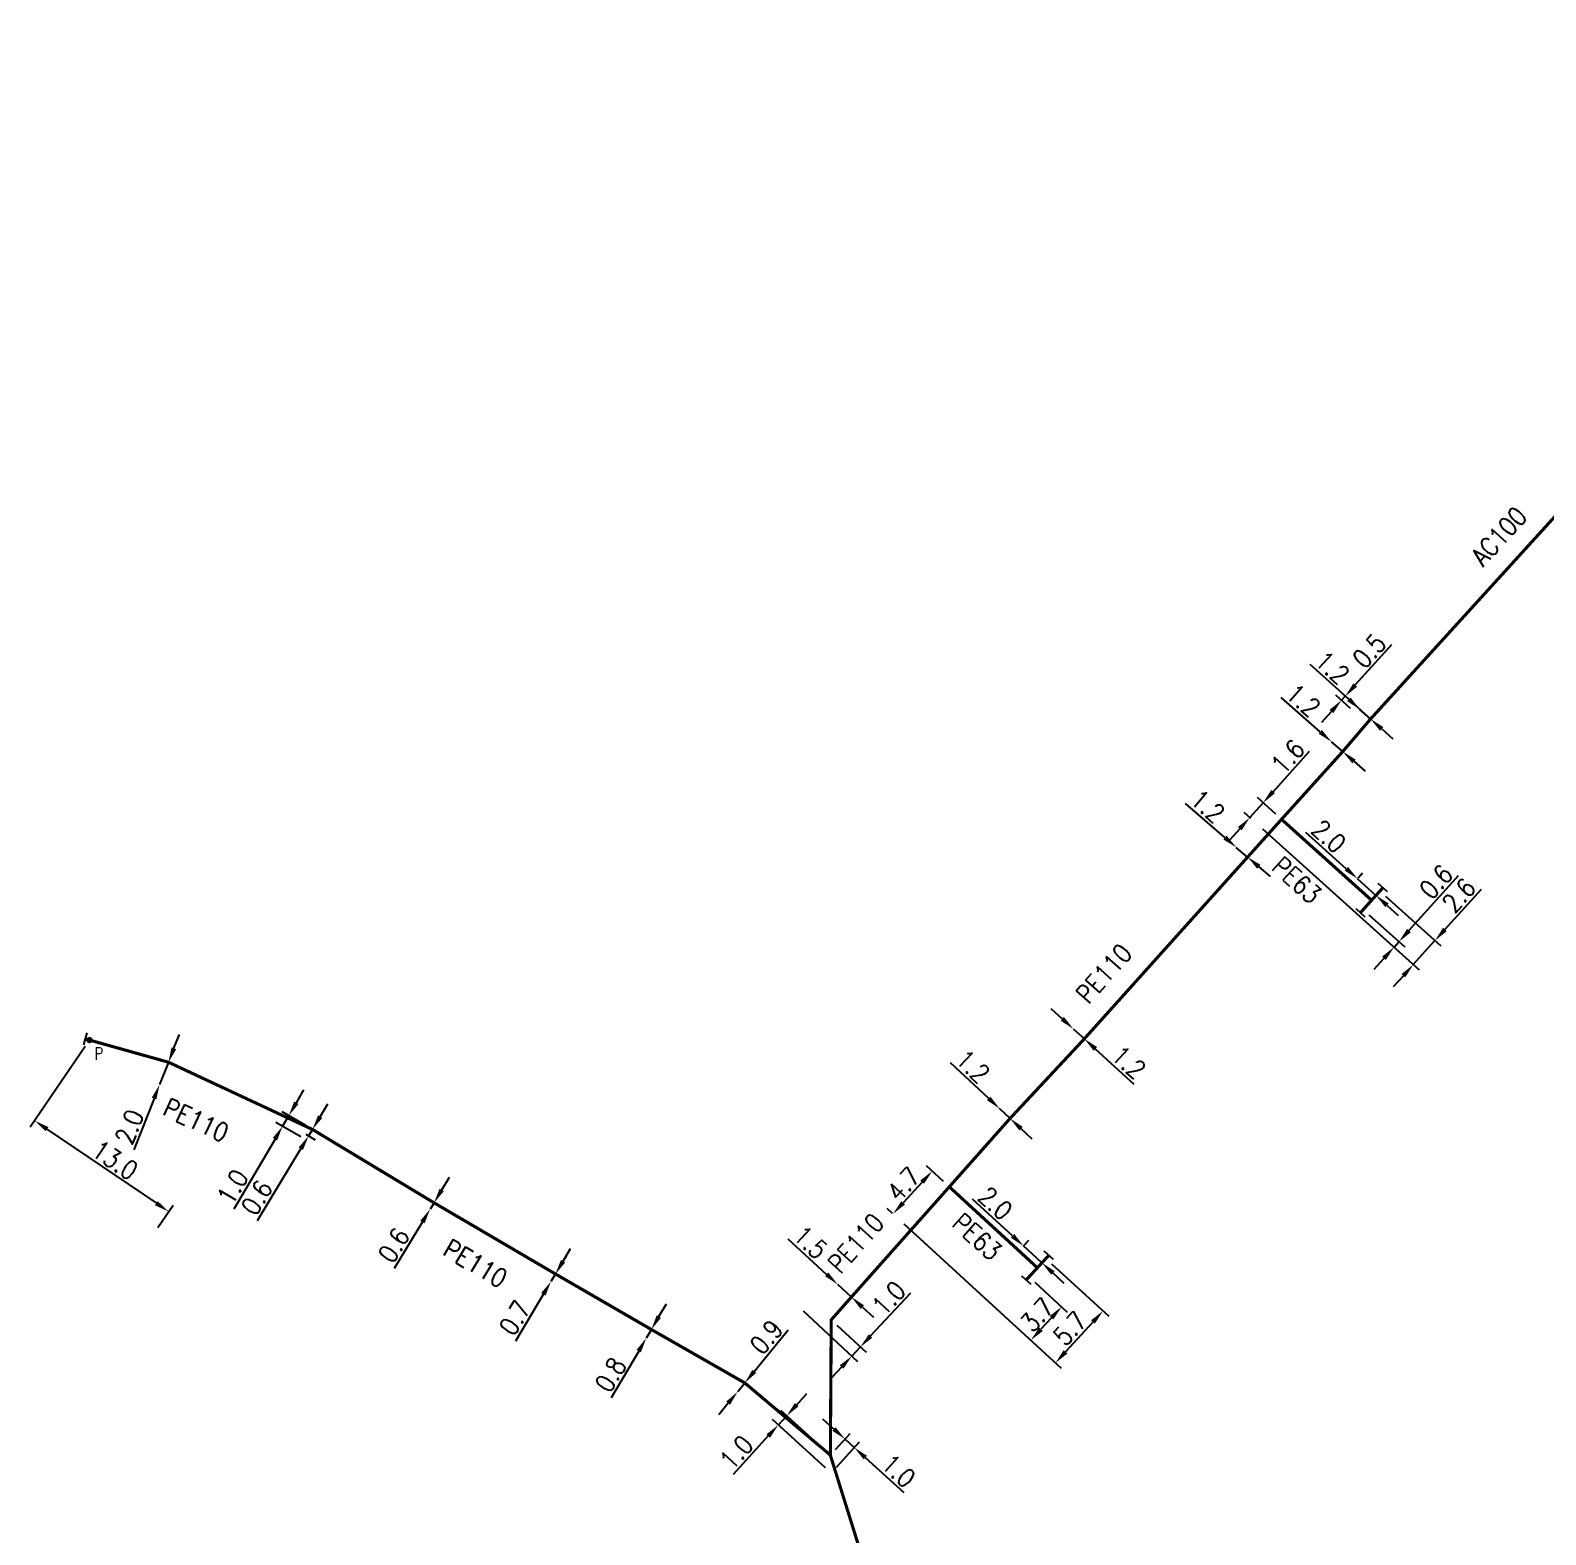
# Model space of a CAD drawing. Header units: millimetres. Extents: x 107999 to 109004, y 120010 to 121005.
# Drawn here: x 108585 to 108706.6, y 120662 to 120782.9 of the extents above; entities that cross this region are included whole.
import ezdxf
from ezdxf.enums import TextEntityAlignment as Align

# ---------------------------------------------------------------- set-up
doc = ezdxf.new("R2010")
doc.units = ezdxf.units.MM
doc.header["$PDMODE"] = 34
doc.linetypes.add('L_25_AP', pattern=[2000, 1000, 1000])
doc.linetypes.add('L_25_PE', pattern=[2000, 1000, 1000])
doc.layers.get('0').update_dxf_attribs({"linetype": 'CONTINUOUS'})
doc.layers.get('Defpoints').update_dxf_attribs({"linetype": 'CONTINUOUS'})
for name, color, linetype in [('L_150', 1, 'CONTINUOUS'), ('L_300', 7, 'CONTINUOUS'), ('L_340', 7, 'CONTINUOUS')]:
    doc.layers.add(name, color=color, linetype=linetype)
doc.styles.add('G_ROMANS', font='ROMANS.SHX', dxfattribs={"width": 0.75})
doc.styles.get("Standard").update_dxf_attribs({"font": 'romans.shx', "width": 0.85})
doc.dimstyles.get("Standard").update_dxf_attribs({"dimtxt": 1.5, "dimasz": 1.2, "dimexe": 0.625, "dimexo": 0.625, "dimgap": 0.25, "dimtad": 1, "dimdec": 1, "dimzin": 0, "dimdsep": 46, "dimtxsty": 'Standard', "dimcen": -0.5, "dimadec": 0, "dimazin": 0, "dimtfac": 1, "dimtdec": 1, "dimtmove": 0, "dimatfit": 3, "dimfxl": 0, "dimtolj": 1, "dimtzin": 0, "dimarcsym": 0})

# ---------------------------------------------------------------- blocks, each defined once
blk = doc.blocks.new('L_340_07')
at = {"color": 0, "linetype": 'Continuous', "const_width": 0.25, "flags": 128}
blk.add_lwpolyline([(0, 0), (0.35, 0)], dxfattribs=at)
at = {"color": 0, "linetype": 'Continuous', "flags": 128}
blk.add_lwpolyline([(0.35, -0.5), (0.35, 0.5)], dxfattribs=at)
at = {"color": 0, "linetype": 'Continuous', "width": 0.75, "flags": 3}
for tag, p in [('DEF_LEG', (0.72, -3.47)), ('DEF_COUP', (0.72, -5.97)), ('DEF_TYPE', (0.72, -8.47))]:
    blk.add_attdef(tag, text='', height=1.2, dxfattribs=at).set_placement(p, align=Align.MIDDLE)
blk = doc.blocks.new('*D33')
at = {"layer": 'Defpoints', "color": 0, "linetype": 'Continuous', "transparency": 16777216}
for p in [(108606.58, 120694.54), (108607.33, 120694.08), (108607.64, 120694.6)]:
    blk.add_point(p, dxfattribs=at)
at = {"layer": 'L_150', "color": 0, "linetype": 'Continuous', "lineweight": -2, "transparency": 16777216}
for p, q in [((108608.26, 120695.62), (108608.88, 120696.65)), ((108607.11, 120694.21), (108607.87, 120693.76)), ((108607.64, 120694.6), (108607.33, 120694.08)), ((108606.71, 120693.06), (108603.21, 120687.26))]:
    blk.add_line(p, q, dxfattribs=at)
at = {"layer": 'L_150', "color": 0, "linetype": 'Continuous', "transparency": 16777216}
for points in [[(108608.09, 120695.73), (108608.43, 120695.52), (108607.64, 120694.6)], [(108606.54, 120693.16), (108606.88, 120692.95), (108607.33, 120694.08)]]:
    blk.add_solid(points, dxfattribs=at)
at = {"layer": 'L_150', "color": 0, "linetype": 'Continuous', "transparency": 16777216, "insert": (108603.18, 120689.13), "char_height": 1.5, "attachment_point": 5, "rotation": 58.9015}
blk.add_mtext('\\A1;0.6', dxfattribs=at)
blk = doc.blocks.new('*D34')
at = {"layer": 'Defpoints', "color": 0, "linetype": 'Continuous', "transparency": 16777216}
for p in [(108617.4, 120688.71), (108617.09, 120688.2), (108617.09, 120688.2)]:
    blk.add_point(p, dxfattribs=at)
at = {"layer": 'L_150', "color": 0, "linetype": 'Continuous', "lineweight": -2, "transparency": 16777216}
for p, q in [((108618.02, 120689.74), (108618.64, 120690.76)), ((108617.4, 120688.71), (108617.09, 120688.2)), ((108616.47, 120687.17), (108614.21, 120683.42))]:
    blk.add_line(p, q, dxfattribs=at)
at = {"layer": 'L_150', "color": 0, "linetype": 'Continuous', "transparency": 16777216}
for points in [[(108617.85, 120689.84), (108618.19, 120689.63), (108617.4, 120688.71)], [(108616.3, 120687.27), (108616.64, 120687.06), (108617.09, 120688.2)]]:
    blk.add_solid(points, dxfattribs=at)
at = {"layer": 'L_150', "color": 0, "linetype": 'Continuous', "transparency": 16777216, "insert": (108614.18, 120685.3), "char_height": 1.5, "attachment_point": 5, "rotation": 58.9015}
blk.add_mtext('\\A1;0.6', dxfattribs=at)
blk = doc.blocks.new('*D35')
at = {"layer": 'Defpoints', "color": 0, "linetype": 'Continuous', "transparency": 16777216}
for p in [(108627.15, 120682.99), (108626.79, 120682.38), (108626.79, 120682.38)]:
    blk.add_point(p, dxfattribs=at)
at = {"layer": 'L_150', "color": 0, "linetype": 'Continuous', "lineweight": -2, "transparency": 16777216}
for p, q in [((108627.76, 120684.02), (108628.37, 120685.05)), ((108627.15, 120682.99), (108626.79, 120682.38)), ((108626.17, 120681.35), (108623.94, 120677.6))]:
    blk.add_line(p, q, dxfattribs=at)
at = {"layer": 'L_150', "color": 0, "linetype": 'Continuous', "transparency": 16777216}
for points in [[(108627.59, 120684.12), (108627.93, 120683.91), (108627.15, 120682.99)], [(108626, 120681.46), (108626.35, 120681.25), (108626.79, 120682.38)]]:
    blk.add_solid(points, dxfattribs=at)
at = {"layer": 'L_150', "color": 0, "linetype": 'Continuous', "transparency": 16777216, "insert": (108623.89, 120679.47), "char_height": 1.5, "attachment_point": 5, "rotation": 59.2263}
blk.add_mtext('\\A1;0.7', dxfattribs=at)
blk = doc.blocks.new('*D36')
at = {"layer": 'Defpoints', "color": 0, "linetype": 'Continuous', "transparency": 16777216}
for p in [(108634.44, 120677.84), (108634.44, 120677.84), (108634.85, 120678.53)]:
    blk.add_point(p, dxfattribs=at)
at = {"layer": 'L_150', "color": 0, "linetype": 'Continuous', "lineweight": -2, "transparency": 16777216}
for p, q in [((108635.45, 120679.57), (108636.06, 120680.6)), ((108634.85, 120678.53), (108634.44, 120677.84)), ((108633.84, 120676.8), (108631.63, 120673.03))]:
    blk.add_line(p, q, dxfattribs=at)
at = {"layer": 'L_150', "color": 0, "linetype": 'Continuous', "transparency": 16777216}
for points in [[(108635.28, 120679.67), (108635.62, 120679.46), (108634.85, 120678.53)], [(108633.66, 120676.9), (108634.01, 120676.7), (108634.44, 120677.84)]]:
    blk.add_solid(points, dxfattribs=at)
at = {"layer": 'L_150', "color": 0, "linetype": 'Continuous', "transparency": 16777216, "insert": (108631.57, 120674.9), "char_height": 1.5, "attachment_point": 5, "rotation": 59.6732}
blk.add_mtext('\\A1;0.8', dxfattribs=at)
blk = doc.blocks.new('*D37')
at = {"layer": 'Defpoints', "color": 0, "linetype": 'Continuous', "transparency": 16777216}
for p in [(108642.35, 120674.24), (108642.35, 120674.24), (108641.78, 120673.54)]:
    blk.add_point(p, dxfattribs=at)
at = {"layer": 'L_150', "color": 0, "linetype": 'Continuous', "lineweight": -2, "transparency": 16777216}
for p, q in [((108643.11, 120675.16), (108645.84, 120678.5)), ((108641.78, 120673.54), (108642.35, 120674.24)), ((108641.02, 120672.61), (108640.26, 120671.68))]:
    blk.add_line(p, q, dxfattribs=at)
at = {"layer": 'L_150', "color": 0, "linetype": 'Continuous', "transparency": 16777216}
for points in [[(108642.96, 120675.29), (108643.26, 120675.04), (108642.35, 120674.24)], [(108640.86, 120672.74), (108641.17, 120672.49), (108641.78, 120673.54)]]:
    blk.add_solid(points, dxfattribs=at)
at = {"layer": 'L_150', "color": 0, "linetype": 'Continuous', "transparency": 16777216, "insert": (108644.08, 120677.93), "char_height": 1.5, "attachment_point": 5, "rotation": 50.6276}
blk.add_mtext('\\A1;0.9', dxfattribs=at)
blk = doc.blocks.new('*D38')
at = {"layer": 'Defpoints', "color": 0, "linetype": 'Continuous', "transparency": 16777216}
for p in [(108645.04, 120670.86), (108649.58, 120668.09), (108649.28, 120667.01)]:
    blk.add_point(p, dxfattribs=at)
at = {"layer": 'L_150', "color": 0, "linetype": 'Continuous', "lineweight": -2, "transparency": 16777216}
for p, q in [((108646.52, 120672.49), (108647.33, 120673.38)), ((108645.72, 120671.6), (108645.04, 120670.86)), ((108649.12, 120668.51), (108645.25, 120672.02)), ((108648.82, 120667.43), (108644.58, 120671.29)), ((108644.23, 120669.98), (108641.41, 120666.88))]:
    blk.add_line(p, q, dxfattribs=at)
at = {"layer": 'L_150', "color": 0, "linetype": 'Continuous', "transparency": 16777216}
for points in [[(108646.37, 120672.63), (108646.67, 120672.36), (108645.72, 120671.6)], [(108644.09, 120670.11), (108644.38, 120669.84), (108645.04, 120670.86)]]:
    blk.add_solid(points, dxfattribs=at)
at = {"layer": 'L_150', "color": 0, "linetype": 'Continuous', "transparency": 16777216, "insert": (108641.68, 120668.66), "char_height": 1.5, "attachment_point": 5, "rotation": 47.6964}
blk.add_mtext('\\A1;1.0', dxfattribs=at)
blk = doc.blocks.new('*D96')
at = {"layer": 'Defpoints', "color": 0, "linetype": 'Continuous', "transparency": 16777216}
for p in [(108589.74, 120701.78), (108596.1, 120688), (108594.88, 120686.2)]:
    blk.add_point(p, dxfattribs=at)
at = {"layer": 'L_300', "color": 0, "linetype": 'Continuous', "lineweight": -2, "transparency": 16777216}
for p, q in [((108589.39, 120701.26), (108584.99, 120694.78)), ((108586.33, 120694.62), (108595.11, 120688.67)), ((108595.23, 120686.72), (108596.45, 120688.52))]:
    blk.add_line(p, q, dxfattribs=at)
at = {"layer": 'L_300', "color": 0, "linetype": 'Continuous', "transparency": 16777216}
for points in [[(108586.45, 120694.79), (108586.22, 120694.46), (108585.34, 120695.3)], [(108595.22, 120688.84), (108595, 120688.51), (108596.1, 120688)]]:
    blk.add_solid(points, dxfattribs=at)
at = {"layer": 'L_300', "color": 0, "linetype": 'Continuous', "transparency": 16777216, "insert": (108591.79, 120692.13), "char_height": 1.5, "attachment_point": 5, "rotation": 325.865}
blk.add_mtext('\\A1;13.0', dxfattribs=at)
blk = doc.blocks.new('*D97')
at = {"layer": 'Defpoints', "color": 0, "linetype": 'Continuous', "transparency": 16777216}
for p in [(108596.08, 120700), (108595.37, 120698.2), (108595.37, 120698.2)]:
    blk.add_point(p, dxfattribs=at)
at = {"layer": 'L_150', "color": 0, "linetype": 'Continuous', "lineweight": -2, "transparency": 16777216}
for p, q in [((108596.52, 120701.12), (108596.96, 120702.24)), ((108596.08, 120700), (108595.37, 120698.2)), ((108594.93, 120697.08), (108593.3, 120692.96))]:
    blk.add_line(p, q, dxfattribs=at)
at = {"layer": 'L_150', "color": 0, "linetype": 'Continuous', "transparency": 16777216}
for points in [[(108596.33, 120701.19), (108596.71, 120701.05), (108596.08, 120700)], [(108594.74, 120697.15), (108595.11, 120697.01), (108595.37, 120698.2)]]:
    blk.add_solid(points, dxfattribs=at)
at = {"layer": 'L_150', "color": 0, "linetype": 'Continuous', "transparency": 16777216, "insert": (108592.95, 120694.8), "char_height": 1.5, "attachment_point": 5, "rotation": 68.4659}
blk.add_mtext('\\A1;2.0', dxfattribs=at)
blk = doc.blocks.new('*D98')
at = {"layer": 'Defpoints', "color": 0, "linetype": 'Continuous', "transparency": 16777216}
for p in [(108605.24, 120694.86), (108607.24, 120693.69), (108607.64, 120694.6)]:
    blk.add_point(p, dxfattribs=at)
at = {"layer": 'L_150', "color": 0, "linetype": 'Continuous', "lineweight": -2, "transparency": 16777216}
for p, q in [((108606.35, 120696.74), (108606.95, 120697.78)), ((108607.1, 120694.91), (108605.2, 120696.02)), ((108606.7, 120694.01), (108604.7, 120695.17)), ((108605.74, 120695.71), (108605.24, 120694.86)), ((108604.64, 120693.82), (108601.34, 120688.19))]:
    blk.add_line(p, q, dxfattribs=at)
at = {"layer": 'L_150', "color": 0, "linetype": 'Continuous', "transparency": 16777216}
for points in [[(108606.17, 120696.84), (108606.52, 120696.64), (108605.74, 120695.71)], [(108604.46, 120693.92), (108604.81, 120693.72), (108605.24, 120694.86)]]:
    blk.add_solid(points, dxfattribs=at)
at = {"layer": 'L_150', "color": 0, "linetype": 'Continuous', "transparency": 16777216, "insert": (108601.24, 120689.99), "char_height": 1.5, "attachment_point": 5, "rotation": 59.6789}
blk.add_mtext('\\A1;1.0', dxfattribs=at)
blk = doc.blocks.new('*D492')
at = {"layer": 'Defpoints', "color": 0, "linetype": 'Continuous', "transparency": 16777216}
for p in [(108690.25, 120729.07), (108691.44, 120728.01), (108692.59, 120727.57)]:
    blk.add_point(p, dxfattribs=at)
at = {"layer": 'L_150', "color": 0, "linetype": 'Continuous', "lineweight": -2, "transparency": 16777216}
for p, q in [((108691.36, 120730.3), (108694.29, 120733.54)), ((108690.97, 120728.42), (108689.79, 120729.49)), ((108692.12, 120727.99), (108690.09, 120729.82)), ((108690.25, 120729.07), (108690.56, 120729.4)), ((108689.45, 120728.18), (108688.65, 120727.29))]:
    blk.add_line(p, q, dxfattribs=at)
at = {"layer": 'L_150', "color": 0, "linetype": 'Continuous', "transparency": 16777216}
for points in [[(108691.21, 120730.43), (108691.51, 120730.16), (108690.56, 120729.4)], [(108689.3, 120728.31), (108689.6, 120728.04), (108690.25, 120729.07)]]:
    blk.add_solid(points, dxfattribs=at)
at = {"layer": 'L_150', "color": 0, "linetype": 'Continuous', "transparency": 16777216, "insert": (108692.48, 120733.03), "char_height": 1.5, "attachment_point": 5, "rotation": 47.9718}
blk.add_mtext('\\A1;0.5', dxfattribs=at)
blk = doc.blocks.new('*D493')
at = {"layer": 'Defpoints', "color": 0, "linetype": 'Continuous', "transparency": 16777216}
for p in [(108691.73, 120728.34), (108691.73, 120728.34), (108692.59, 120727.57)]:
    blk.add_point(p, dxfattribs=at)
at = {"layer": 'L_150', "color": 0, "linetype": 'Continuous', "lineweight": -2, "transparency": 16777216}
for p, q in [((108690.84, 120729.15), (108687.73, 120731.95)), ((108692.59, 120727.57), (108691.73, 120728.34)), ((108693.48, 120726.77), (108694.37, 120725.97))]:
    blk.add_line(p, q, dxfattribs=at)
at = {"layer": 'L_150', "color": 0, "linetype": 'Continuous', "transparency": 16777216}
for points in [[(108690.98, 120729.29), (108690.71, 120729), (108691.73, 120728.34)], [(108693.61, 120726.92), (108693.35, 120726.62), (108692.59, 120727.57)]]:
    blk.add_solid(points, dxfattribs=at)
at = {"layer": 'L_150', "color": 0, "linetype": 'Continuous', "transparency": 16777216, "insert": (108689.51, 120731.69), "char_height": 1.5, "attachment_point": 5, "rotation": 317.9718}
blk.add_mtext('\\A1;1.2', dxfattribs=at)
blk = doc.blocks.new('*D494')
at = {"layer": 'Defpoints', "color": 0, "linetype": 'Continuous', "transparency": 16777216}
for p in [(108689.45, 120725.74), (108689.45, 120725.74), (108690.35, 120724.95)]:
    blk.add_point(p, dxfattribs=at)
at = {"layer": 'L_150', "color": 0, "linetype": 'Continuous', "lineweight": -2, "transparency": 16777216}
for p, q in [((108688.55, 120726.53), (108685.4, 120729.3)), ((108690.35, 120724.95), (108689.45, 120725.74)), ((108691.26, 120724.16), (108692.16, 120723.37))]:
    blk.add_line(p, q, dxfattribs=at)
at = {"layer": 'L_150', "color": 0, "linetype": 'Continuous', "transparency": 16777216}
for points in [[(108688.68, 120726.69), (108688.42, 120726.38), (108689.45, 120725.74)], [(108691.39, 120724.31), (108691.13, 120724.01), (108690.35, 120724.95)]]:
    blk.add_solid(points, dxfattribs=at)
at = {"layer": 'L_150', "color": 0, "linetype": 'Continuous', "transparency": 16777216, "insert": (108687.18, 120729.06), "char_height": 1.5, "attachment_point": 5, "rotation": 318.7546}
blk.add_mtext('\\A1;1.2', dxfattribs=at)
blk = doc.blocks.new('*D495')
at = {"layer": 'Defpoints', "color": 0, "linetype": 'Continuous', "transparency": 16777216}
for p in [(108682.89, 120719.65), (108683.44, 120719.16), (108685.44, 120719.51)]:
    blk.add_point(p, dxfattribs=at)
at = {"layer": 'L_150', "color": 0, "linetype": 'Continuous', "lineweight": -2, "transparency": 16777216}
for p, q in [((108684.76, 120721.73), (108687.69, 120724.98)), ((108682.89, 120719.65), (108683.96, 120720.84)), ((108684.98, 120719.92), (108683.5, 120721.26)), ((108682.98, 120719.58), (108682.43, 120720.07)), ((108682.09, 120718.76), (108681.29, 120717.87))]:
    blk.add_line(p, q, dxfattribs=at)
at = {"layer": 'L_150', "color": 0, "linetype": 'Continuous', "transparency": 16777216}
for points in [[(108684.62, 120721.87), (108684.91, 120721.6), (108683.96, 120720.84)], [(108681.94, 120718.89), (108682.24, 120718.63), (108682.89, 120719.65)]]:
    blk.add_solid(points, dxfattribs=at)
at = {"layer": 'L_150', "color": 0, "linetype": 'Continuous', "transparency": 16777216, "insert": (108685.95, 120724.54), "char_height": 1.5, "attachment_point": 5, "rotation": 48.018}
blk.add_mtext('\\A1;1.6', dxfattribs=at)
blk = doc.blocks.new('*D496')
at = {"layer": 'Defpoints', "color": 0, "linetype": 'Continuous', "transparency": 16777216}
for p in [(108683.44, 120719.16), (108693.34, 120713.75), (108696.02, 120707.84)]:
    blk.add_point(p, dxfattribs=at)
at = {"layer": 'L_340', "color": 0, "linetype": 'Continuous', "lineweight": -2, "transparency": 16777216}
for p, q in [((108683.9, 120718.74), (108696.48, 120707.42)), ((108693.8, 120713.33), (108698.22, 120709.35)), ((108698.56, 120710.66), (108701.49, 120713.91)), ((108696.02, 120707.84), (108697.76, 120709.77)), ((108695.22, 120706.95), (108694.41, 120706.05))]:
    blk.add_line(p, q, dxfattribs=at)
at = {"layer": 'L_340', "color": 0, "linetype": 'Continuous', "transparency": 16777216}
for points in [[(108698.41, 120710.8), (108698.71, 120710.53), (108697.76, 120709.77)], [(108695.07, 120707.08), (108695.37, 120706.81), (108696.02, 120707.84)]]:
    blk.add_solid(points, dxfattribs=at)
at = {"layer": 'L_340', "color": 0, "linetype": 'Continuous', "transparency": 16777216, "insert": (108699.68, 120713.4), "char_height": 1.5, "attachment_point": 5, "rotation": 48.018}
blk.add_mtext('\\A1;2.6', dxfattribs=at)
blk = doc.blocks.new('*D497')
at = {"layer": 'Defpoints', "color": 0, "linetype": 'Continuous', "transparency": 16777216}
for p in [(108681.81, 120717.26), (108681.81, 120717.26), (108682.72, 120716.48)]:
    blk.add_point(p, dxfattribs=at)
at = {"layer": 'L_150', "color": 0, "linetype": 'Continuous', "lineweight": -2, "transparency": 16777216}
for p, q in [((108680.9, 120718.05), (108677.72, 120720.78)), ((108682.72, 120716.48), (108681.81, 120717.26)), ((108683.62, 120715.69), (108684.53, 120714.91))]:
    blk.add_line(p, q, dxfattribs=at)
at = {"layer": 'L_150', "color": 0, "linetype": 'Continuous', "transparency": 16777216}
for points in [[(108681.03, 120718.2), (108680.77, 120717.89), (108681.81, 120717.26)], [(108683.76, 120715.85), (108683.49, 120715.54), (108682.72, 120716.48)]]:
    blk.add_solid(points, dxfattribs=at)
at = {"layer": 'L_150', "color": 0, "linetype": 'Continuous', "transparency": 16777216, "insert": (108679.51, 120720.56), "char_height": 1.5, "attachment_point": 5, "rotation": 319.2384}
blk.add_mtext('\\A1;1.2', dxfattribs=at)
blk = doc.blocks.new('*D498')
at = {"layer": 'Defpoints', "color": 0, "linetype": 'Continuous', "transparency": 16777216}
for p in [(108662.81, 120696.27), (108662.81, 120696.27), (108663.65, 120695.49)]:
    blk.add_point(p, dxfattribs=at)
at = {"layer": 'L_150', "color": 0, "linetype": 'Continuous', "lineweight": -2, "transparency": 16777216}
for p, q in [((108661.93, 120697.09), (108658.87, 120699.96)), ((108663.65, 120695.49), (108662.81, 120696.27)), ((108664.52, 120694.67), (108665.4, 120693.85))]:
    blk.add_line(p, q, dxfattribs=at)
at = {"layer": 'L_150', "color": 0, "linetype": 'Continuous', "transparency": 16777216}
for points in [[(108662.07, 120697.24), (108661.79, 120696.95), (108662.81, 120696.27)], [(108664.66, 120694.81), (108664.39, 120694.52), (108663.65, 120695.49)]]:
    blk.add_solid(points, dxfattribs=at)
at = {"layer": 'L_150', "color": 0, "linetype": 'Continuous', "transparency": 16777216, "insert": (108660.65, 120699.67), "char_height": 1.5, "attachment_point": 5, "rotation": 316.9029}
blk.add_mtext('\\A1;1.2', dxfattribs=at)
blk = doc.blocks.new('*D499')
at = {"layer": 'Defpoints', "color": 0, "linetype": 'Continuous', "transparency": 16777216}
for p in [(108668.72, 120702.68), (108668.72, 120702.68), (108669.61, 120701.88)]:
    blk.add_point(p, dxfattribs=at)
at = {"layer": 'L_150', "color": 0, "linetype": 'Continuous', "lineweight": -2, "transparency": 16777216}
for p, q in [((108667.83, 120703.49), (108666.94, 120704.3)), ((108668.72, 120702.68), (108669.61, 120701.88)), ((108670.49, 120701.07), (108673.59, 120698.25))]:
    blk.add_line(p, q, dxfattribs=at)
at = {"layer": 'L_150', "color": 0, "linetype": 'Continuous', "transparency": 16777216}
for points in [[(108667.97, 120703.64), (108667.7, 120703.34), (108668.72, 120702.68)], [(108670.63, 120701.22), (108670.36, 120700.92), (108669.61, 120701.88)]]:
    blk.add_solid(points, dxfattribs=at)
at = {"layer": 'L_150', "color": 0, "linetype": 'Continuous', "transparency": 16777216, "insert": (108673.16, 120699.99), "char_height": 1.5, "attachment_point": 5, "rotation": 317.702}
blk.add_mtext('\\A1;1.2', dxfattribs=at)
blk = doc.blocks.new('*D500')
at = {"layer": 'Defpoints', "color": 0, "linetype": 'Continuous', "transparency": 16777216}
for p in [(108646.59, 120680.46), (108649.29, 120679.31), (108650.95, 120676.4)]:
    blk.add_point(p, dxfattribs=at)
at = {"layer": 'L_150', "color": 0, "linetype": 'Continuous', "lineweight": -2, "transparency": 16777216}
for p, q in [((108652.45, 120678.01), (108655.67, 120681.47)), ((108647.05, 120680.03), (108651.4, 120675.97)), ((108649.75, 120678.88), (108652.09, 120676.7)), ((108650.95, 120676.4), (108651.63, 120677.13)), ((108650.13, 120675.52), (108649.31, 120674.64))]:
    blk.add_line(p, q, dxfattribs=at)
at = {"layer": 'L_150', "color": 0, "linetype": 'Continuous', "transparency": 16777216}
for points in [[(108652.3, 120678.14), (108652.59, 120677.87), (108651.63, 120677.13)], [(108649.98, 120675.66), (108650.27, 120675.38), (108650.95, 120676.4)]]:
    blk.add_solid(points, dxfattribs=at)
at = {"layer": 'L_150', "color": 0, "linetype": 'Continuous', "transparency": 16777216, "insert": (108653.92, 120681.05), "char_height": 1.5, "attachment_point": 5, "rotation": 46.9967}
blk.add_mtext('\\A1;1.0', dxfattribs=at)
blk = doc.blocks.new('*D501')
at = {"layer": 'Defpoints', "color": 0, "linetype": 'Continuous', "transparency": 16777216}
for p in [(108658.77, 120689.99), (108654.25, 120687.82), (108654.67, 120687.44)]:
    blk.add_point(p, dxfattribs=at)
at = {"layer": 'L_150', "color": 0, "linetype": 'Continuous', "lineweight": -2, "transparency": 16777216}
for p, q in [((108658.31, 120690.41), (108656.94, 120691.67)), ((108656.59, 120690.36), (108655.07, 120688.71)), ((108654.21, 120687.86), (108653.79, 120688.24))]:
    blk.add_line(p, q, dxfattribs=at)
at = {"layer": 'L_150', "color": 0, "linetype": 'Continuous', "transparency": 16777216}
for points in [[(108656.44, 120690.5), (108656.73, 120690.23), (108657.4, 120691.25)], [(108654.92, 120688.84), (108655.21, 120688.57), (108654.25, 120687.82)]]:
    blk.add_solid(points, dxfattribs=at)
at = {"layer": 'L_150', "color": 0, "linetype": 'Continuous', "transparency": 16777216, "insert": (108655.09, 120690.21), "char_height": 1.5, "attachment_point": 5, "rotation": 47.4433}
blk.add_mtext('\\A1;4.7', dxfattribs=at)
blk = doc.blocks.new('*D502')
at = {"layer": 'Defpoints', "color": 0, "linetype": 'Continuous', "transparency": 16777216}
for p in [(108654.67, 120687.44), (108666.52, 120684.23), (108667.29, 120675.85)]:
    blk.add_point(p, dxfattribs=at)
at = {"layer": 'L_340', "color": 0, "linetype": 'Continuous', "lineweight": -2, "transparency": 16777216}
for p, q in [((108655.13, 120687.01), (108667.75, 120675.43)), ((108666.98, 120683.81), (108671.57, 120679.59)), ((108670.3, 120679.13), (108668.1, 120676.74))]:
    blk.add_line(p, q, dxfattribs=at)
at = {"layer": 'L_340', "color": 0, "linetype": 'Continuous', "transparency": 16777216}
for points in [[(108670.15, 120679.27), (108670.45, 120679), (108671.11, 120680.02)], [(108667.95, 120676.87), (108668.25, 120676.6), (108667.29, 120675.85)]]:
    blk.add_solid(points, dxfattribs=at)
at = {"layer": 'L_340', "color": 0, "linetype": 'Continuous', "transparency": 16777216, "insert": (108668.46, 120678.61), "char_height": 1.5, "attachment_point": 5, "rotation": 47.4433}
blk.add_mtext('\\A1;5.7', dxfattribs=at)
blk = doc.blocks.new('*D503')
at = {"layer": 'Defpoints', "color": 0, "linetype": 'Continuous', "transparency": 16777216}
for p in [(108654.67, 120687.44), (108665.17, 120682.76), (108665.32, 120677.67)]:
    blk.add_point(p, dxfattribs=at)
at = {"layer": 'L_340', "color": 0, "linetype": 'Continuous', "lineweight": -2, "transparency": 16777216}
for p, q in [((108655.13, 120687.01), (108665.78, 120677.24)), ((108665.63, 120682.34), (108668.24, 120679.93)), ((108666.97, 120679.47), (108666.13, 120678.55))]:
    blk.add_line(p, q, dxfattribs=at)
at = {"layer": 'L_340', "color": 0, "linetype": 'Continuous', "transparency": 16777216}
for points in [[(108666.83, 120679.61), (108667.12, 120679.33), (108667.78, 120680.35)], [(108665.98, 120678.68), (108666.27, 120678.41), (108665.32, 120677.67)]]:
    blk.add_solid(points, dxfattribs=at)
at = {"layer": 'L_340', "color": 0, "linetype": 'Continuous', "transparency": 16777216, "insert": (108665.83, 120679.71), "char_height": 1.5, "attachment_point": 5, "rotation": 47.4433}
blk.add_mtext('\\A1;3.7', dxfattribs=at)
blk = doc.blocks.new('*D504')
at = {"layer": 'Defpoints', "color": 0, "linetype": 'Continuous', "transparency": 16777216}
for p in [(108664.73, 120685.24), (108664.37, 120684.85), (108665.84, 120683.49)]:
    blk.add_point(p, dxfattribs=at)
at = {"layer": 'L_150', "color": 0, "linetype": 'Continuous', "lineweight": -2, "transparency": 16777216}
for p, q in [((108663.84, 120686.05), (108660.62, 120689.01)), ((108666.2, 120683.89), (108664.73, 120685.24)), ((108664.79, 120685.31), (108665.15, 120685.7)), ((108666.27, 120683.96), (108666.62, 120684.35)), ((108667.08, 120683.07), (108667.97, 120682.26))]:
    blk.add_line(p, q, dxfattribs=at)
at = {"layer": 'L_150', "color": 0, "linetype": 'Continuous', "transparency": 16777216}
for points in [[(108663.98, 120686.2), (108663.71, 120685.9), (108664.73, 120685.24)], [(108667.22, 120683.22), (108666.95, 120682.93), (108666.2, 120683.89)]]:
    blk.add_solid(points, dxfattribs=at)
at = {"layer": 'L_150', "color": 0, "linetype": 'Continuous', "transparency": 16777216, "insert": (108662.47, 120688.67), "char_height": 1.5, "attachment_point": 5, "rotation": 317.4433}
blk.add_mtext('\\A1;2.0', dxfattribs=at)
blk = doc.blocks.new('*D505')
at = {"layer": 'Defpoints', "color": 0, "linetype": 'Continuous', "transparency": 16777216}
for p in [(108683.44, 120719.16), (108692, 120712.26), (108694.47, 120709.24)]:
    blk.add_point(p, dxfattribs=at)
at = {"layer": 'L_340', "color": 0, "linetype": 'Continuous', "lineweight": -2, "transparency": 16777216}
for p, q in [((108683.9, 120718.74), (108694.93, 120708.82)), ((108695.67, 120710.57), (108699.65, 120715)), ((108692.46, 120711.84), (108695.33, 120709.26)), ((108694.47, 120709.24), (108694.87, 120709.68)), ((108693.66, 120708.34), (108692.86, 120707.45))]:
    blk.add_line(p, q, dxfattribs=at)
at = {"layer": 'L_340', "color": 0, "linetype": 'Continuous', "transparency": 16777216}
for points in [[(108695.52, 120710.71), (108695.82, 120710.44), (108694.87, 120709.68)], [(108693.51, 120708.48), (108693.81, 120708.21), (108694.47, 120709.24)]]:
    blk.add_solid(points, dxfattribs=at)
at = {"layer": 'L_340', "color": 0, "linetype": 'Continuous', "transparency": 16777216, "insert": (108697.85, 120714.49), "char_height": 1.5, "attachment_point": 5, "rotation": 48.018}
blk.add_mtext('\\A1;0.6', dxfattribs=at)
blk = doc.blocks.new('*D506')
at = {"layer": 'Defpoints', "color": 0, "linetype": 'Continuous', "transparency": 16777216}
for p in [(108691.18, 120714.34), (108691.54, 120714.74), (108692.67, 120713.01)]:
    blk.add_point(p, dxfattribs=at)
at = {"layer": 'L_150', "color": 0, "linetype": 'Continuous', "lineweight": -2, "transparency": 16777216}
for p, q in [((108690.64, 120715.54), (108687.4, 120718.46)), ((108693.02, 120713.4), (108691.54, 120714.74)), ((108691.6, 120714.81), (108691.95, 120715.2)), ((108693.09, 120713.47), (108693.44, 120713.86)), ((108693.92, 120712.6), (108694.81, 120711.79))]:
    blk.add_line(p, q, dxfattribs=at)
at = {"layer": 'L_150', "color": 0, "linetype": 'Continuous', "transparency": 16777216}
for points in [[(108690.78, 120715.69), (108690.51, 120715.39), (108691.54, 120714.74)], [(108694.05, 120712.75), (108693.78, 120712.45), (108693.02, 120713.4)]]:
    blk.add_solid(points, dxfattribs=at)
at = {"layer": 'L_150', "color": 0, "linetype": 'Continuous', "transparency": 16777216, "insert": (108689.24, 120718.15), "char_height": 1.5, "attachment_point": 5, "rotation": 318.018}
blk.add_mtext('\\A1;2.0', dxfattribs=at)
blk = doc.blocks.new('*D507')
at = {"layer": 'Defpoints', "color": 0, "linetype": 'Continuous', "transparency": 16777216}
for p in [(108649.81, 120682.15), (108649.81, 120682.15), (108650.91, 120681.14)]:
    blk.add_point(p, dxfattribs=at)
at = {"layer": 'L_150', "color": 0, "linetype": 'Continuous', "lineweight": -2, "transparency": 16777216}
for p, q in [((108648.92, 120682.96), (108645.84, 120685.8)), ((108650.91, 120681.14), (108649.81, 120682.15)), ((108651.79, 120680.32), (108652.67, 120679.51))]:
    blk.add_line(p, q, dxfattribs=at)
at = {"layer": 'L_150', "color": 0, "linetype": 'Continuous', "transparency": 16777216}
for points in [[(108649.06, 120683.11), (108648.79, 120682.82), (108649.81, 120682.15)], [(108651.93, 120680.47), (108651.66, 120680.18), (108650.91, 120681.14)]]:
    blk.add_solid(points, dxfattribs=at)
at = {"layer": 'L_150', "color": 0, "linetype": 'Continuous', "transparency": 16777216, "insert": (108647.62, 120685.53), "char_height": 1.5, "attachment_point": 5, "rotation": 317.3624}
blk.add_mtext('\\A1;1.5', dxfattribs=at)
blk = doc.blocks.new('*D508')
at = {"layer": 'Defpoints', "color": 0, "linetype": 'Continuous', "transparency": 16777216}
for p in [(108649.22, 120668.43), (108651.14, 120669.05), (108649.28, 120667.01)]:
    blk.add_point(p, dxfattribs=at)
at = {"layer": 'L_150', "color": 0, "linetype": 'Continuous', "lineweight": -2, "transparency": 16777216}
for p, q in [((108649.51, 120670.53), (108648.62, 120671.34)), ((108649.64, 120668.89), (108650.82, 120670.19)), ((108649.7, 120667.47), (108651.56, 120669.51)), ((108650.4, 120669.73), (108651.14, 120669.05)), ((108652.02, 120668.24), (108655.12, 120665.43))]:
    blk.add_line(p, q, dxfattribs=at)
at = {"layer": 'L_150', "color": 0, "linetype": 'Continuous', "transparency": 16777216}
for points in [[(108649.64, 120670.68), (108649.38, 120670.39), (108650.4, 120669.73)], [(108652.16, 120668.39), (108651.89, 120668.1), (108651.14, 120669.05)]]:
    blk.add_solid(points, dxfattribs=at)
at = {"layer": 'L_150', "color": 0, "linetype": 'Continuous', "transparency": 16777216, "insert": (108654.69, 120667.17), "char_height": 1.5, "attachment_point": 5, "rotation": 317.6964}
blk.add_mtext('\\A1;1.0', dxfattribs=at)
blk = doc.blocks.new('L_300_12')
at = {"color": 0, "linetype": 'Continuous', "const_width": 0.248, "flags": 128}
blk.add_lwpolyline([(-0.13, 0, 1), (0.13, 0, 1)], format="xyb", close=True, dxfattribs=at)
at = {"linetype": 'Continuous', "style": 'G_ROMANS', "width": 0.75}
blk.add_attdef('P', text='', height=1, dxfattribs=at).set_placement((0, 1.33), align=Align.MIDDLE_CENTER)
at = {"color": 0, "linetype": 'Continuous', "width": 0.75, "flags": 3}
for tag, p in [('DEF_LEG', (0, -5)), ('DEF_COUP', (0, -7.5)), ('DEF_TYPE', (0, -10))]:
    blk.add_attdef(tag, text='', height=1.2, dxfattribs=at).set_placement(p, align=Align.MIDDLE)

msp = doc.modelspace()

# ---------------------------------------------------------------- linework, layer by layer
at = {"layer": 'L_150', "linetype": 'L_25_AP', "const_width": 0.25, "flags": 128}
msp.add_lwpolyline([(108845.37, 120852.25), (108844.86, 120851.6), (108840.34, 120846.16), (108835.76, 120844.46), (108834.88, 120844.13), (108822.8, 120839.47), (108792, 120826.85), (108782.33, 120820.65), (108773.67, 120814.05), (108772.03, 120812.2), (108766.5, 120806.94), (108759.45, 120799.93), (108743.79, 120782.79), (108742.28, 120782.26), (108737.35, 120776.77), (108713.27, 120750.3), (108692.59, 120727.57), (108690.35, 120724.95), (108685.44, 120719.51), (108685.44, 120719.51)], dxfattribs=at)
at = {"layer": 'L_150', "linetype": 'L_25_PE', "const_width": 0.25, "flags": 128}
for points in [[(108649.22, 120668.43), (108649.29, 120679.31), (108650.91, 120681.14), (108658.77, 120689.99), (108663.65, 120695.49), (108669.61, 120701.88), (108682.72, 120716.48), (108685.44, 120719.51)], [(108685.44, 120719.51), (108692.67, 120713.01)], [(108693.34, 120713.75), (108692.67, 120713.01), (108692, 120712.26)], [(108701.25, 120510.8), (108698.85, 120517.86), (108695.19, 120529.89), (108692.15, 120539.08), (108686.32, 120556.74), (108681.23, 120571.99), (108676.66, 120585.15), (108674.06, 120593.37), (108672.08, 120599.63), (108663.92, 120623.46), (108656.76, 120644.27), (108649.22, 120668.43), (108649.22, 120668.43), (108648.65, 120668.93), (108648.13, 120669.36), (108648.13, 120669.36), (108642.35, 120674.24), (108634.85, 120678.53), (108627.15, 120682.99), (108617.4, 120688.71), (108607.64, 120694.6), (108607.64, 120694.6), (108596.08, 120700), (108589.74, 120701.78)], [(108658.77, 120689.99), (108665.84, 120683.49)], [(108666.52, 120684.23), (108665.84, 120683.49), (108665.17, 120682.76)]]:
    msp.add_lwpolyline(points, dxfattribs=at)

# ---------------------------------------------------------------- block references
at = {"layer": 'L_300'}
ref = msp.add_blockref('L_300_12', (108589.74, 120701.78), dxfattribs=dict(at, rotation=214.6268125219008))
ref.add_attrib('P', 'P', dxfattribs={"layer": '0', "linetype": 'Continuous', "height": 1, "style": 'G_ROMANS', "width": 0.75}).set_placement((108590.49, 120700.69), align=Align.MIDDLE_CENTER)
at = {"layer": 'L_340'}
for p, rotation in [((108693.34, 120713.75), 48.01803176921402), ((108692, 120712.26), 228.0180317420698), ((108589.74, 120701.78), 164.3467820177747), ((108666.52, 120684.23), 47.44325778374954), ((108665.17, 120682.76), 227.4432578002422)]:
    msp.add_blockref('L_340_07', p, dxfattribs=dict(at, rotation=rotation))

# ---------------------------------------------------------------- texts
at = {"layer": 'L_150', "linetype": 'Continuous', "width": 0.85}
for s, rotation, p in [('AC100', 47.561, (108701.62, 120739.75)), ('PE63', 318.018, (108684.53, 120715.53)), ('PE110', 48.2478, (108669.92, 120704.58)), ('PE110', 334.8724, (108595.5, 120695.83)), ('PE110', 48.2478, (108650.01, 120682.93)), ('PE63', 318.018, (108658.86, 120686.89))]:
    msp.add_text(s, height=1.5, rotation=rotation, dxfattribs=at).set_placement(p)
msp.add_text('PE110', height=1.5, rotation=329.2704, dxfattribs=at).set_placement((108620.72, 120683.83), align=Align.MIDDLE)

# ---------------------------------------------------------------- dimensions: what is measured, and where the dimension line sits
at = {"layer": 'L_150', "linetype": 'Continuous'}
for base, p1, p2, angle, picture, middle in [((108690.25477, 120729.07022), (108692.5891, 120727.5721), (108691.43581, 120728.00575), 47.97178, '*D492', (108693.22446, 120732.36513)), ((108691.73, 120728.34), (108692.59, 120727.57), (108691.73, 120728.34), 317.9718, '*D493', (108688.84, 120730.95)), ((108689.45, 120725.74), (108690.35, 120724.95), (108689.45, 120725.74), 318.7546, '*D494', (108686.52, 120728.31)), ((108682.89, 120719.65), (108685.44, 120719.51), (108683.44, 120719.16), 48.018, '*D495', (108686.69, 120723.87)), ((108681.81, 120717.26), (108682.72, 120716.48), (108681.81, 120717.26), 319.2384, '*D497', (108678.86, 120719.8)), ((108691.54, 120714.74), (108692.67, 120713.01), (108691.18, 120714.34), 318.018, '*D506', (108688.57, 120717.4)), ((108668.72, 120702.68), (108669.61, 120701.88), (108668.72, 120702.68), 317.702, '*D499', (108672.49, 120699.26)), ((108662.8062, 120696.2745), (108663.6459, 120695.4888), (108662.8062, 120696.2745), 316.9029, '*D498', (108659.9623, 120698.9355)), ((108605.24, 120694.86), (108607.64, 120694.6), (108607.24, 120693.69), 59.6789, '*D98', (108602.1, 120689.48)), ((108607.33, 120694.08), (108607.64, 120694.6), (108606.58, 120694.54), 58.9015, '*D33', (108604.03, 120688.62)), ((108654.25, 120687.82), (108658.77, 120689.99), (108654.67, 120687.44), 47.4433, '*D501', (108655.83, 120689.53)), ((108617.09, 120688.2), (108617.4, 120688.71), (108617.09, 120688.2), 58.9015, '*D34', (108615.03, 120684.78)), ((108664.73, 120685.24), (108665.84, 120683.49), (108664.37, 120684.85), 317.4433, '*D504', (108661.79, 120687.93)), ((108649.81, 120682.15), (108650.91, 120681.14), (108649.81, 120682.15), 317.3624, '*D507', (108646.94, 120684.79)), ((108626.79, 120682.38), (108627.15, 120682.99), (108626.79, 120682.38), 59.2263, '*D35', (108624.75, 120678.96)), ((108650.95, 120676.4), (108649.29, 120679.31), (108646.59, 120680.46), 46.9967, '*D500', (108654.65, 120680.37)), ((108634.44, 120677.84), (108634.85, 120678.53), (108634.44, 120677.84), 59.6732, '*D36', (108632.43, 120674.4)), ((108642.35, 120674.24), (108641.78, 120673.54), (108642.35, 120674.24), 50.6276, '*D37', (108644.86, 120677.29)), ((108645.04, 120670.86), (108649.58, 120668.09), (108649.28, 120667.01), 47.6964, '*D38', (108642.42, 120667.98)), ((108651.14, 120669.05), (108649.22, 120668.43), (108649.28, 120667.01), 317.6964, '*D508', (108654.02, 120666.43))]:
    dim = msp.add_linear_dim(base=base, p1=p1, p2=p2, angle=angle, dimstyle='Standard', dxfattribs=at)
    dim.commit()
    dim.dimension.update_dxf_attribs({"geometry": picture, "text_midpoint": middle, "dimtype": 160})
dim = msp.add_linear_dim(base=(108595.37, 120698.2), p1=(108596.08, 120700), p2=(108595.37, 120698.2), angle=68.4659, text='2.0', dimstyle='Standard', dxfattribs=at)
dim.commit()
dim.dimension.update_dxf_attribs({"geometry": '*D97', "text_midpoint": (108593.88, 120694.44), "dimtype": 160})
at = {"layer": 'L_300', "linetype": 'Continuous'}
dim = msp.add_linear_dim(base=(108596.1, 120688), p1=(108589.74, 120701.78), p2=(108594.88, 120686.2), angle=145.865, dimstyle='Standard', dxfattribs=at)
dim.commit()
dim.dimension.update_dxf_attribs({"geometry": '*D96', "text_midpoint": (108591.22, 120691.31), "dimtype": 160})
at = {"layer": 'L_340', "linetype": 'Continuous'}
for base, p1, p2, angle, picture, middle in [((108696.02, 120707.84), (108693.34, 120713.75), (108683.44, 120719.16), 48.018, '*D496', (108700.43, 120712.73)), ((108694.47, 120709.24), (108692, 120712.26), (108683.44, 120719.16), 48.018, '*D505', (108698.59, 120713.82)), ((108667.2888, 120675.8539), (108666.5187, 120684.2313), (108654.6725, 120687.4376), 47.4433, '*D502', (108669.1994, 120677.9348)), ((108665.32, 120677.67), (108665.17, 120682.76), (108654.67, 120687.44), 47.4433, '*D503', (108666.57, 120679.03))]:
    dim = msp.add_linear_dim(base=base, p1=p1, p2=p2, angle=angle, dimstyle='Standard', dxfattribs=at)
    dim.commit()
    dim.dimension.update_dxf_attribs({"geometry": picture, "text_midpoint": middle, "dimtype": 160})

doc.saveas('drawing.dxf')
